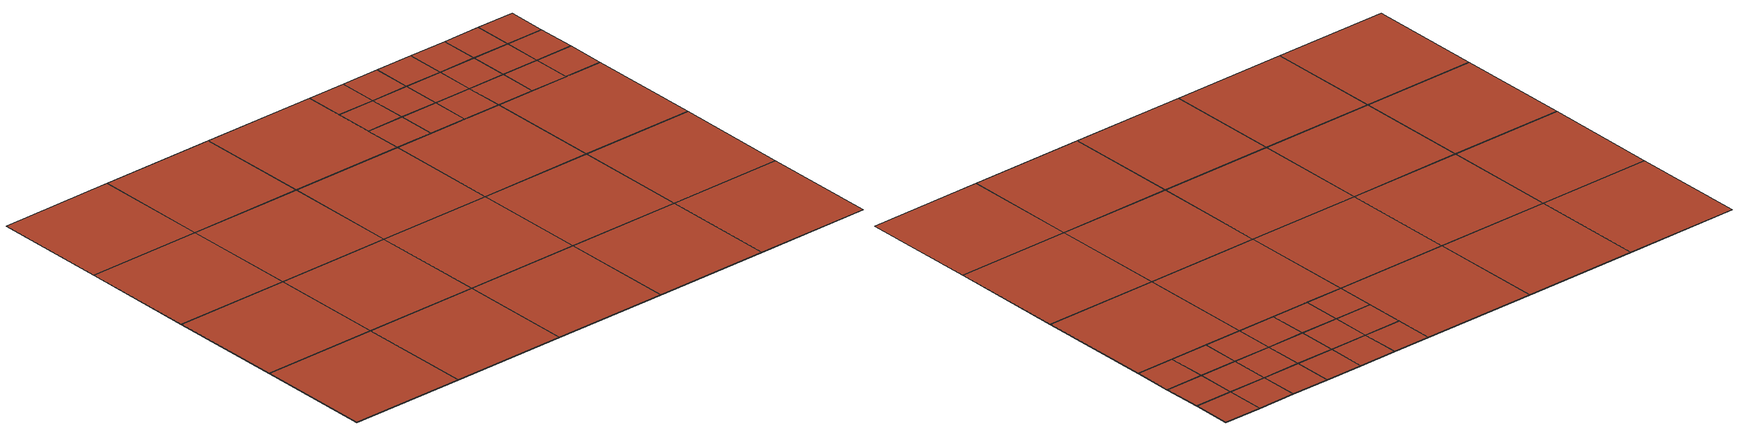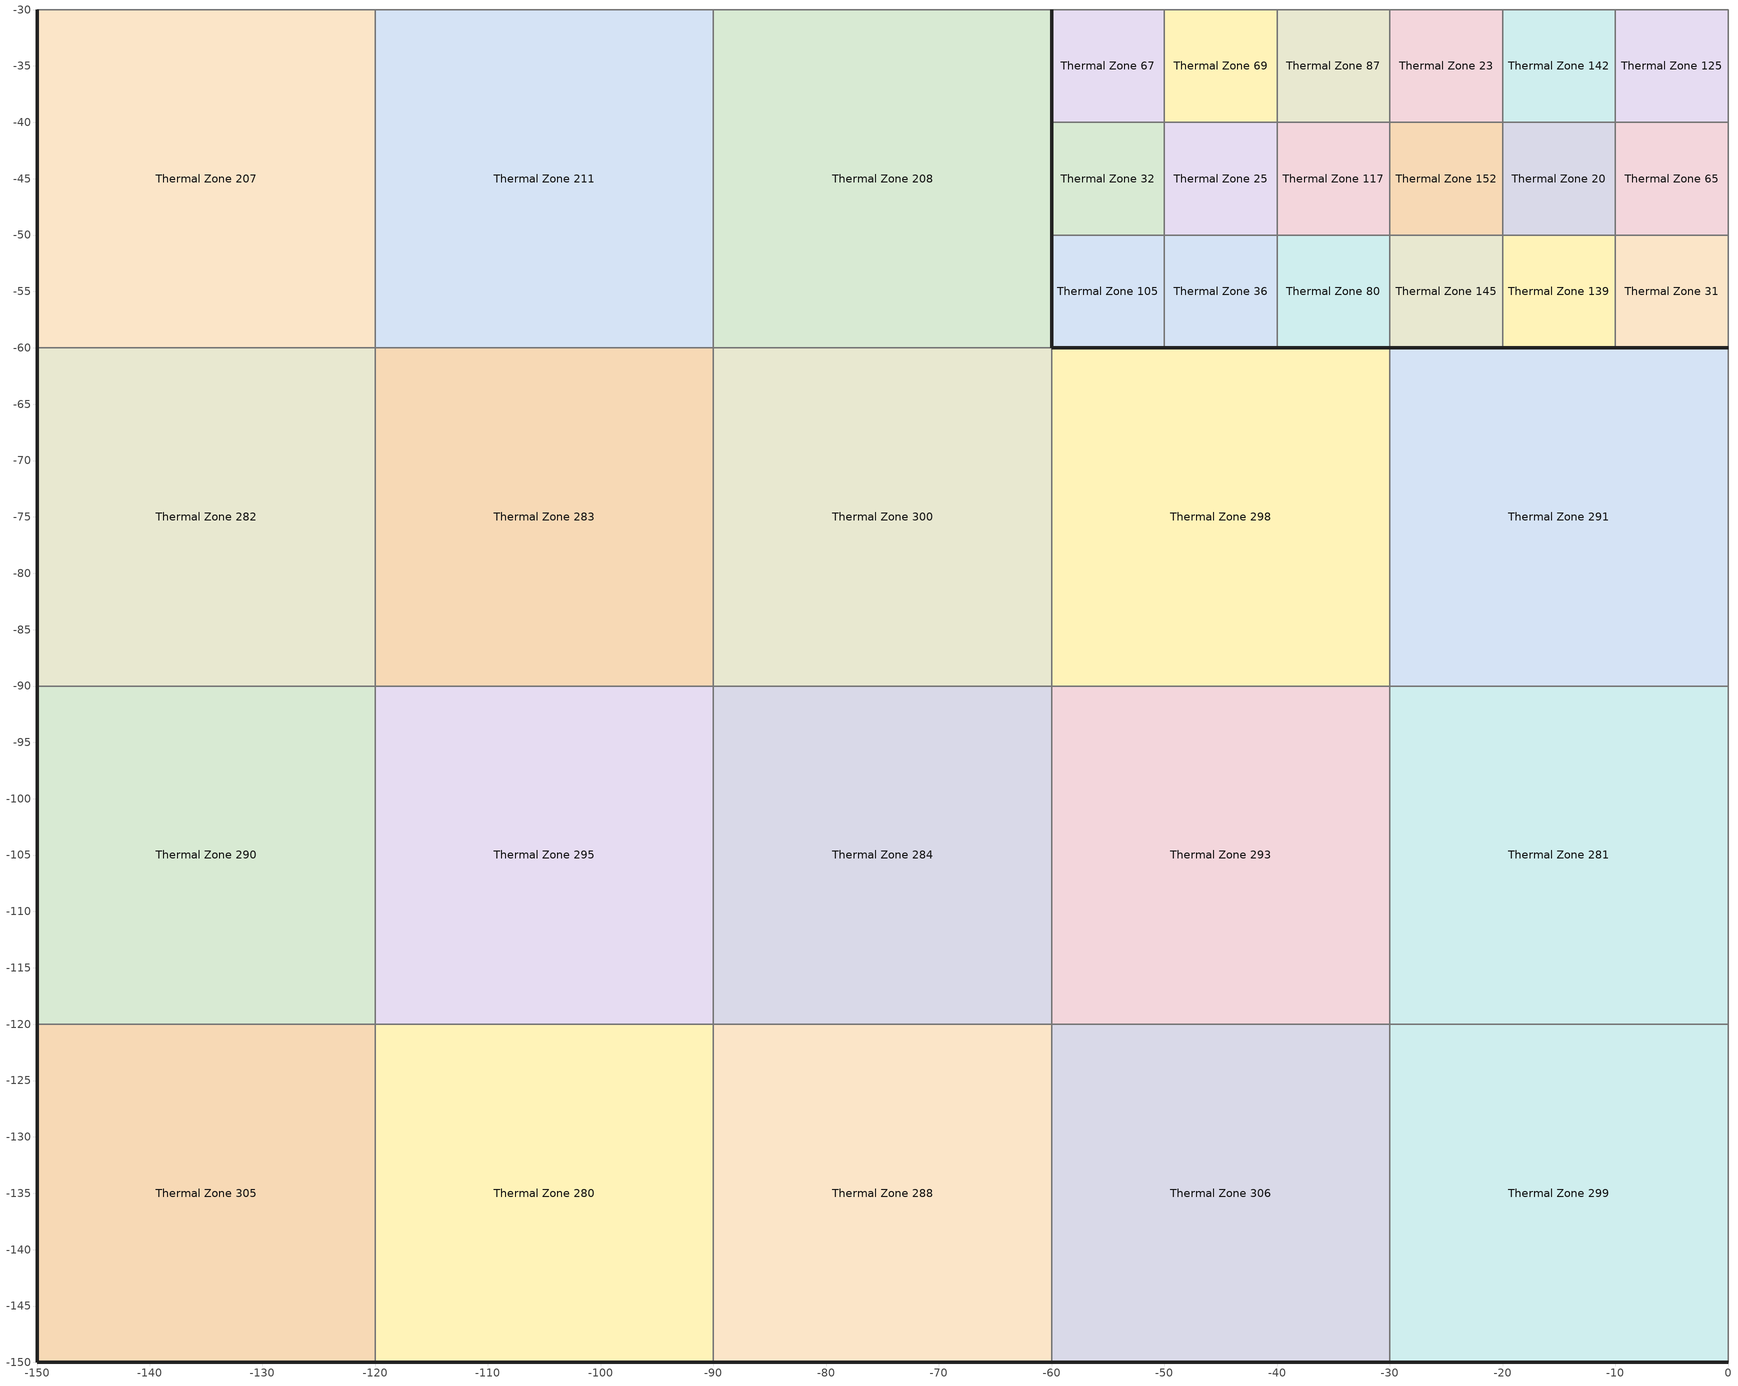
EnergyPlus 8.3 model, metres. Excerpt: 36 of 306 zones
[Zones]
Thermal Zone 105
 floor ground (ASHRAE 90.1-2004 ExtWall Mass ClimateZone 6): -60,-50 -50,-50 -50,-60 -60,-60 z-0.1
 wall outside (ASHRAE 90.1-2004 ExtWall Mass ClimateZone 6): -60,-50 -60,-60 -50,-60 z-0.1:0
 wall to Thermal Zone 32 (ASHRAE 90.1-2004 ExtWall Mass ClimateZone 6 Reversed): -50,-50 -60,-50 z-0.1:0
 wall to Thermal Zone 36 (ASHRAE 90.1-2004 ExtWall Mass ClimateZone 6): -50,-60 -50,-50 z-0.1:0
 roof outside (ASHRAE 90.1-2004 ExtWall Mass ClimateZone 6): -60,-60 -50,-60 -50,-50 -60,-50 z0
Thermal Zone 117
 floor ground (ASHRAE 90.1-2004 ExtWall Mass ClimateZone 6): -40,-40 -30,-40 -30,-50 -40,-50 z-0.1
 wall to Thermal Zone 87 (ASHRAE 90.1-2004 ExtWall Mass ClimateZone 6 Reversed): -30,-40 -40,-40 z-0.1:0
 wall to Thermal Zone 152 (ASHRAE 90.1-2004 ExtWall Mass ClimateZone 6): -30,-50 -30,-40 z-0.1:0
 wall to Thermal Zone 80 (ASHRAE 90.1-2004 ExtWall Mass ClimateZone 6): -40,-50 -30,-50 z-0.1:0
 wall to Thermal Zone 25 (ASHRAE 90.1-2004 ExtWall Mass ClimateZone 6 Reversed): -40,-40 -40,-50 z-0.1:0
 roof outside (ASHRAE 90.1-2004 ExtWall Mass ClimateZone 6): -40,-50 -30,-50 -30,-40 -40,-40 z0
Thermal Zone 125
 floor ground (ASHRAE 90.1-2004 ExtWall Mass ClimateZone 6): -10,-30 0,-30 0,-40 -10,-40 z-0.1
 wall to Thermal Zone 48 (ASHRAE 90.1-2004 ExtWall Mass ClimateZone 6 Reversed): 0,-30 -10,-30 z-0.1:0
 wall to Thermal Zone 72 (ASHRAE 90.1-2004 ExtWall Mass ClimateZone 6): 0,-40 0,-30 z-0.1:0
 wall to Thermal Zone 65 (ASHRAE 90.1-2004 ExtWall Mass ClimateZone 6): -10,-40 0,-40 z-0.1:0
 wall to Thermal Zone 142 (ASHRAE 90.1-2004 ExtWall Mass ClimateZone 6 Reversed): -10,-30 -10,-40 z-0.1:0
 roof outside (ASHRAE 90.1-2004 ExtWall Mass ClimateZone 6): -10,-40 0,-40 0,-30 -10,-30 z0
Thermal Zone 139
 floor ground (ASHRAE 90.1-2004 ExtWall Mass ClimateZone 6): -20,-50 -10,-50 -10,-60 -20,-60 z-0.1
 wall outside (ASHRAE 90.1-2004 ExtWall Mass ClimateZone 6): -20,-60 -10,-60 z-0.1:0
 wall to Thermal Zone 145 (ASHRAE 90.1-2004 ExtWall Mass ClimateZone 6): -20,-50 -20,-60 z-0.1:0
 wall to Thermal Zone 20 (ASHRAE 90.1-2004 ExtWall Mass ClimateZone 6 Reversed): -10,-50 -20,-50 z-0.1:0
 wall to Thermal Zone 31 (ASHRAE 90.1-2004 ExtWall Mass ClimateZone 6 Reversed): -10,-60 -10,-50 z-0.1:0
 roof outside (ASHRAE 90.1-2004 ExtWall Mass ClimateZone 6): -20,-60 -10,-60 -10,-50 -20,-50 z0
Thermal Zone 142
 floor ground (ASHRAE 90.1-2004 ExtWall Mass ClimateZone 6): -20,-30 -10,-30 -10,-40 -20,-40 z-0.1
 wall to Thermal Zone 154 (ASHRAE 90.1-2004 ExtWall Mass ClimateZone 6 Reversed): -10,-30 -20,-30 z-0.1:0
 wall to Thermal Zone 20 (ASHRAE 90.1-2004 ExtWall Mass ClimateZone 6): -20,-40 -10,-40 z-0.1:0
 wall to Thermal Zone 23 (ASHRAE 90.1-2004 ExtWall Mass ClimateZone 6 Reversed): -20,-30 -20,-40 z-0.1:0
 roof outside (ASHRAE 90.1-2004 ExtWall Mass ClimateZone 6): -20,-40 -10,-40 -10,-30 -20,-30 z0
Thermal Zone 145
 floor ground (ASHRAE 90.1-2004 ExtWall Mass ClimateZone 6): -30,-50 -20,-50 -20,-60 -30,-60 z-0.1
 wall outside (ASHRAE 90.1-2004 ExtWall Mass ClimateZone 6): -30,-60 -20,-60 z-0.1:0
 wall to Thermal Zone 152 (ASHRAE 90.1-2004 ExtWall Mass ClimateZone 6 Reversed): -20,-50 -30,-50 z-0.1:0
 wall to Thermal Zone 80 (ASHRAE 90.1-2004 ExtWall Mass ClimateZone 6 Reversed): -30,-50 -30,-60 z-0.1:0
 roof outside (ASHRAE 90.1-2004 ExtWall Mass ClimateZone 6): -30,-60 -20,-60 -20,-50 -30,-50 z0
Thermal Zone 152
 floor ground (ASHRAE 90.1-2004 ExtWall Mass ClimateZone 6): -30,-40 -20,-40 -20,-50 -30,-50 z-0.1
 wall to Thermal Zone 23 (ASHRAE 90.1-2004 ExtWall Mass ClimateZone 6 Reversed): -20,-40 -30,-40 z-0.1:0
 wall to Thermal Zone 20 (ASHRAE 90.1-2004 ExtWall Mass ClimateZone 6): -20,-50 -20,-40 z-0.1:0
 roof outside (ASHRAE 90.1-2004 ExtWall Mass ClimateZone 6): -30,-50 -20,-50 -20,-40 -30,-40 z0
Thermal Zone 20
 floor ground (ASHRAE 90.1-2004 ExtWall Mass ClimateZone 6): -20,-40 -10,-40 -10,-50 -20,-50 z-0.1
 wall to Thermal Zone 65 (ASHRAE 90.1-2004 ExtWall Mass ClimateZone 6): -10,-50 -10,-40 z-0.1:0
 roof outside (ASHRAE 90.1-2004 ExtWall Mass ClimateZone 6): -20,-50 -10,-50 -10,-40 -20,-40 z0
Thermal Zone 207
 floor ground (ASHRAE 90.1-2004 ExtWall Mass ClimateZone 6): -150,-30 -120,-30 -120,-60 -150,-60 z-0.1
 wall outside (ASHRAE 90.1-2004 ExtWall Mass ClimateZone 6): -150,-30 -150,-60 z-0.1:0
 wall to Thermal Zone 225 (ASHRAE 90.1-2004 ExtWall Mass ClimateZone 6 Reversed): -120,-30 -150,-30 z-0.1:0
 wall to Thermal Zone 211 (ASHRAE 90.1-2004 ExtWall Mass ClimateZone 6): -120,-60 -120,-30 z-0.1:0
 wall to Thermal Zone 282 (ASHRAE 90.1-2004 ExtWall Mass ClimateZone 6): -150,-60 -120,-60 z-0.1:0
 roof outside (ASHRAE 90.1-2004 ExtWall Mass ClimateZone 6): -150,-60 -120,-60 -120,-30 -150,-30 z0
Thermal Zone 208
 floor ground (ASHRAE 90.1-2004 ExtWall Mass ClimateZone 6): -90,-30 -60,-30 -60,-60 -90,-60 z-0.1
 wall outside (ASHRAE 90.1-2004 ExtWall Mass ClimateZone 6): -60,-60 -60,-30 z-0.1:0
 wall to Thermal Zone 204 (ASHRAE 90.1-2004 ExtWall Mass ClimateZone 6 Reversed): -60,-30 -90,-30 z-0.1:0
 wall to Thermal Zone 300 (ASHRAE 90.1-2004 ExtWall Mass ClimateZone 6): -90,-60 -60,-60 z-0.1:0
 wall to Thermal Zone 211 (ASHRAE 90.1-2004 ExtWall Mass ClimateZone 6 Reversed): -90,-30 -90,-60 z-0.1:0
 roof outside (ASHRAE 90.1-2004 ExtWall Mass ClimateZone 6): -90,-60 -60,-60 -60,-30 -90,-30 z0
Thermal Zone 211
 floor ground (ASHRAE 90.1-2004 ExtWall Mass ClimateZone 6): -120,-30 -90,-30 -90,-60 -120,-60 z-0.1
 wall to Thermal Zone 218 (ASHRAE 90.1-2004 ExtWall Mass ClimateZone 6 Reversed): -90,-30 -120,-30 z-0.1:0
 wall to Thermal Zone 283 (ASHRAE 90.1-2004 ExtWall Mass ClimateZone 6): -120,-60 -90,-60 z-0.1:0
 roof outside (ASHRAE 90.1-2004 ExtWall Mass ClimateZone 6): -120,-60 -90,-60 -90,-30 -120,-30 z0
Thermal Zone 23
 floor ground (ASHRAE 90.1-2004 ExtWall Mass ClimateZone 6): -30,-30 -20,-30 -20,-40 -30,-40 z-0.1
 wall to Thermal Zone 70 (ASHRAE 90.1-2004 ExtWall Mass ClimateZone 6 Reversed): -20,-30 -30,-30 z-0.1:0
 wall to Thermal Zone 87 (ASHRAE 90.1-2004 ExtWall Mass ClimateZone 6 Reversed): -30,-30 -30,-40 z-0.1:0
 roof outside (ASHRAE 90.1-2004 ExtWall Mass ClimateZone 6): -30,-40 -20,-40 -20,-30 -30,-30 z0
Thermal Zone 25
 floor ground (ASHRAE 90.1-2004 ExtWall Mass ClimateZone 6): -50,-40 -40,-40 -40,-50 -50,-50 z-0.1
 wall to Thermal Zone 69 (ASHRAE 90.1-2004 ExtWall Mass ClimateZone 6 Reversed): -40,-40 -50,-40 z-0.1:0
 wall to Thermal Zone 36 (ASHRAE 90.1-2004 ExtWall Mass ClimateZone 6): -50,-50 -40,-50 z-0.1:0
 wall to Thermal Zone 32 (ASHRAE 90.1-2004 ExtWall Mass ClimateZone 6 Reversed): -50,-40 -50,-50 z-0.1:0
 roof outside (ASHRAE 90.1-2004 ExtWall Mass ClimateZone 6): -50,-50 -40,-50 -40,-40 -50,-40 z0
Thermal Zone 280
 floor ground (ASHRAE 90.1-2004 ExtWall Mass ClimateZone 6): -120,-120 -90,-120 -90,-150 -120,-150 z-0.1
 wall outside (ASHRAE 90.1-2004 ExtWall Mass ClimateZone 6): -120,-150 -90,-150 z-0.1:0
 wall to Thermal Zone 295 (ASHRAE 90.1-2004 ExtWall Mass ClimateZone 6 Reversed): -90,-120 -120,-120 z-0.1:0
 wall to Thermal Zone 288 (ASHRAE 90.1-2004 ExtWall Mass ClimateZone 6): -90,-150 -90,-120 z-0.1:0
 wall to Thermal Zone 305 (ASHRAE 90.1-2004 ExtWall Mass ClimateZone 6 Reversed): -120,-120 -120,-150 z-0.1:0
 roof outside (ASHRAE 90.1-2004 ExtWall Mass ClimateZone 6): -120,-150 -90,-150 -90,-120 -120,-120 z0
Thermal Zone 281
 floor ground (ASHRAE 90.1-2004 ExtWall Mass ClimateZone 6): -30,-90 0,-90 0,-120 -30,-120 z-0.1
 wall to Thermal Zone 291 (ASHRAE 90.1-2004 ExtWall Mass ClimateZone 6 Reversed): 0,-90 -30,-90 z-0.1:0
 wall to Thermal Zone 292 (ASHRAE 90.1-2004 ExtWall Mass ClimateZone 6): 0,-120 0,-90 z-0.1:0
 wall to Thermal Zone 299 (ASHRAE 90.1-2004 ExtWall Mass ClimateZone 6): -30,-120 0,-120 z-0.1:0
 wall to Thermal Zone 293 (ASHRAE 90.1-2004 ExtWall Mass ClimateZone 6 Reversed): -30,-90 -30,-120 z-0.1:0
 roof outside (ASHRAE 90.1-2004 ExtWall Mass ClimateZone 6): -30,-120 0,-120 0,-90 -30,-90 z0
Thermal Zone 282
 floor ground (ASHRAE 90.1-2004 ExtWall Mass ClimateZone 6): -150,-60 -120,-60 -120,-90 -150,-90 z-0.1
 wall outside (ASHRAE 90.1-2004 ExtWall Mass ClimateZone 6): -150,-60 -150,-90 z-0.1:0
 wall to Thermal Zone 283 (ASHRAE 90.1-2004 ExtWall Mass ClimateZone 6): -120,-90 -120,-60 z-0.1:0
 wall to Thermal Zone 290 (ASHRAE 90.1-2004 ExtWall Mass ClimateZone 6): -150,-90 -120,-90 z-0.1:0
 roof outside (ASHRAE 90.1-2004 ExtWall Mass ClimateZone 6): -150,-90 -120,-90 -120,-60 -150,-60 z0
Thermal Zone 283
 floor ground (ASHRAE 90.1-2004 ExtWall Mass ClimateZone 6): -120,-60 -90,-60 -90,-90 -120,-90 z-0.1
 wall to Thermal Zone 300 (ASHRAE 90.1-2004 ExtWall Mass ClimateZone 6): -90,-90 -90,-60 z-0.1:0
 wall to Thermal Zone 295 (ASHRAE 90.1-2004 ExtWall Mass ClimateZone 6): -120,-90 -90,-90 z-0.1:0
 roof outside (ASHRAE 90.1-2004 ExtWall Mass ClimateZone 6): -120,-90 -90,-90 -90,-60 -120,-60 z0
Thermal Zone 284
 floor ground (ASHRAE 90.1-2004 ExtWall Mass ClimateZone 6): -90,-90 -60,-90 -60,-120 -90,-120 z-0.1
 wall to Thermal Zone 300 (ASHRAE 90.1-2004 ExtWall Mass ClimateZone 6 Reversed): -60,-90 -90,-90 z-0.1:0
 wall to Thermal Zone 293 (ASHRAE 90.1-2004 ExtWall Mass ClimateZone 6): -60,-120 -60,-90 z-0.1:0
 wall to Thermal Zone 288 (ASHRAE 90.1-2004 ExtWall Mass ClimateZone 6): -90,-120 -60,-120 z-0.1:0
 wall to Thermal Zone 295 (ASHRAE 90.1-2004 ExtWall Mass ClimateZone 6 Reversed): -90,-90 -90,-120 z-0.1:0
 roof outside (ASHRAE 90.1-2004 ExtWall Mass ClimateZone 6): -90,-120 -60,-120 -60,-90 -90,-90 z0
Thermal Zone 288
 floor ground (ASHRAE 90.1-2004 ExtWall Mass ClimateZone 6): -90,-120 -60,-120 -60,-150 -90,-150 z-0.1
 wall outside (ASHRAE 90.1-2004 ExtWall Mass ClimateZone 6): -90,-150 -60,-150 z-0.1:0
 wall to Thermal Zone 306 (ASHRAE 90.1-2004 ExtWall Mass ClimateZone 6): -60,-150 -60,-120 z-0.1:0
 roof outside (ASHRAE 90.1-2004 ExtWall Mass ClimateZone 6): -90,-150 -60,-150 -60,-120 -90,-120 z0
Thermal Zone 290
 floor ground (ASHRAE 90.1-2004 ExtWall Mass ClimateZone 6): -150,-90 -120,-90 -120,-120 -150,-120 z-0.1
 wall outside (ASHRAE 90.1-2004 ExtWall Mass ClimateZone 6): -150,-90 -150,-120 z-0.1:0
 wall to Thermal Zone 295 (ASHRAE 90.1-2004 ExtWall Mass ClimateZone 6): -120,-120 -120,-90 z-0.1:0
 wall to Thermal Zone 305 (ASHRAE 90.1-2004 ExtWall Mass ClimateZone 6): -150,-120 -120,-120 z-0.1:0
 roof outside (ASHRAE 90.1-2004 ExtWall Mass ClimateZone 6): -150,-120 -120,-120 -120,-90 -150,-90 z0
Thermal Zone 291
 floor ground (ASHRAE 90.1-2004 ExtWall Mass ClimateZone 6): -30,-60 0,-60 0,-90 -30,-90 z-0.1
 wall outside (ASHRAE 90.1-2004 ExtWall Mass ClimateZone 6): 0,-60 -30,-60 z-0.1:0
 wall to Thermal Zone 286 (ASHRAE 90.1-2004 ExtWall Mass ClimateZone 6): 0,-90 0,-60 z-0.1:0
 wall to Thermal Zone 298 (ASHRAE 90.1-2004 ExtWall Mass ClimateZone 6 Reversed): -30,-60 -30,-90 z-0.1:0
 roof outside (ASHRAE 90.1-2004 ExtWall Mass ClimateZone 6): -30,-90 0,-90 0,-60 -30,-60 z0
Thermal Zone 293
 floor ground (ASHRAE 90.1-2004 ExtWall Mass ClimateZone 6): -60,-90 -30,-90 -30,-120 -60,-120 z-0.1
 wall to Thermal Zone 298 (ASHRAE 90.1-2004 ExtWall Mass ClimateZone 6 Reversed): -30,-90 -60,-90 z-0.1:0
 wall to Thermal Zone 306 (ASHRAE 90.1-2004 ExtWall Mass ClimateZone 6): -60,-120 -30,-120 z-0.1:0
 roof outside (ASHRAE 90.1-2004 ExtWall Mass ClimateZone 6): -60,-120 -30,-120 -30,-90 -60,-90 z0
Thermal Zone 295
 floor ground (ASHRAE 90.1-2004 ExtWall Mass ClimateZone 6): -120,-90 -90,-90 -90,-120 -120,-120 z-0.1
 roof outside (ASHRAE 90.1-2004 ExtWall Mass ClimateZone 6): -120,-120 -90,-120 -90,-90 -120,-90 z0
Thermal Zone 298
 floor ground (ASHRAE 90.1-2004 ExtWall Mass ClimateZone 6): -60,-60 -30,-60 -30,-90 -60,-90 z-0.1
 wall outside (ASHRAE 90.1-2004 ExtWall Mass ClimateZone 6): -30,-60 -60,-60 z-0.1:0
 wall to Thermal Zone 300 (ASHRAE 90.1-2004 ExtWall Mass ClimateZone 6 Reversed): -60,-60 -60,-90 z-0.1:0
 roof outside (ASHRAE 90.1-2004 ExtWall Mass ClimateZone 6): -60,-90 -30,-90 -30,-60 -60,-60 z0
Thermal Zone 299
 floor ground (ASHRAE 90.1-2004 ExtWall Mass ClimateZone 6): -30,-120 0,-120 0,-150 -30,-150 z-0.1
 wall outside (ASHRAE 90.1-2004 ExtWall Mass ClimateZone 6): -30,-150 0,-150 z-0.1:0
 wall to Thermal Zone 297 (ASHRAE 90.1-2004 ExtWall Mass ClimateZone 6): 0,-150 0,-120 z-0.1:0
 wall to Thermal Zone 306 (ASHRAE 90.1-2004 ExtWall Mass ClimateZone 6 Reversed): -30,-120 -30,-150 z-0.1:0
 roof outside (ASHRAE 90.1-2004 ExtWall Mass ClimateZone 6): -30,-150 0,-150 0,-120 -30,-120 z0
Thermal Zone 300
 floor ground (ASHRAE 90.1-2004 ExtWall Mass ClimateZone 6): -90,-60 -60,-60 -60,-90 -90,-90 z-0.1
 roof outside (ASHRAE 90.1-2004 ExtWall Mass ClimateZone 6): -90,-90 -60,-90 -60,-60 -90,-60 z0
Thermal Zone 305
 floor ground (ASHRAE 90.1-2004 ExtWall Mass ClimateZone 6): -150,-120 -120,-120 -120,-150 -150,-150 z-0.1
 wall outside (ASHRAE 90.1-2004 ExtWall Mass ClimateZone 6): -150,-120 -150,-150 -120,-150 z-0.1:0
 roof outside (ASHRAE 90.1-2004 ExtWall Mass ClimateZone 6): -150,-150 -120,-150 -120,-120 -150,-120 z0
Thermal Zone 306
 floor ground (ASHRAE 90.1-2004 ExtWall Mass ClimateZone 6): -60,-120 -30,-120 -30,-150 -60,-150 z-0.1
 wall outside (ASHRAE 90.1-2004 ExtWall Mass ClimateZone 6): -60,-150 -30,-150 z-0.1:0
 roof outside (ASHRAE 90.1-2004 ExtWall Mass ClimateZone 6): -60,-150 -30,-150 -30,-120 -60,-120 z0
Thermal Zone 31
 floor ground (ASHRAE 90.1-2004 ExtWall Mass ClimateZone 6): -10,-50 0,-50 0,-60 -10,-60 z-0.1
 wall outside (ASHRAE 90.1-2004 ExtWall Mass ClimateZone 6): -10,-60 0,-60 z-0.1:0
 wall to Thermal Zone 65 (ASHRAE 90.1-2004 ExtWall Mass ClimateZone 6): 0,-50 -10,-50 z-0.1:0
 wall to Thermal Zone 33 (ASHRAE 90.1-2004 ExtWall Mass ClimateZone 6): 0,-60 0,-50 z-0.1:0
 roof outside (ASHRAE 90.1-2004 ExtWall Mass ClimateZone 6): -10,-60 0,-60 0,-50 -10,-50 z0
Thermal Zone 32
 floor ground (ASHRAE 90.1-2004 ExtWall Mass ClimateZone 6): -60,-40 -50,-40 -50,-50 -60,-50 z-0.1
 wall outside (ASHRAE 90.1-2004 ExtWall Mass ClimateZone 6): -60,-40 -60,-50 z-0.1:0
 wall to Thermal Zone 67 (ASHRAE 90.1-2004 ExtWall Mass ClimateZone 6 Reversed): -50,-40 -60,-40 z-0.1:0
 roof outside (ASHRAE 90.1-2004 ExtWall Mass ClimateZone 6): -60,-50 -50,-50 -50,-40 -60,-40 z0
Thermal Zone 36
 floor ground (ASHRAE 90.1-2004 ExtWall Mass ClimateZone 6): -50,-50 -40,-50 -40,-60 -50,-60 z-0.1
 wall outside (ASHRAE 90.1-2004 ExtWall Mass ClimateZone 6): -50,-60 -40,-60 z-0.1:0
 wall to Thermal Zone 80 (ASHRAE 90.1-2004 ExtWall Mass ClimateZone 6): -40,-60 -40,-50 z-0.1:0
 roof outside (ASHRAE 90.1-2004 ExtWall Mass ClimateZone 6): -50,-60 -40,-60 -40,-50 -50,-50 z0
Thermal Zone 65
 floor ground (ASHRAE 90.1-2004 ExtWall Mass ClimateZone 6): -10,-40 0,-40 0,-50 -10,-50 z-0.1
 wall to Thermal Zone 58 (ASHRAE 90.1-2004 ExtWall Mass ClimateZone 6): 0,-50 0,-40 z-0.1:0
 roof outside (ASHRAE 90.1-2004 ExtWall Mass ClimateZone 6): -10,-50 0,-50 0,-40 -10,-40 z0
Thermal Zone 67
 floor ground (ASHRAE 90.1-2004 ExtWall Mass ClimateZone 6): -60,-30 -50,-30 -50,-40 -60,-40 z-0.1
 wall outside (ASHRAE 90.1-2004 ExtWall Mass ClimateZone 6): -60,-30 -60,-40 z-0.1:0
 wall to Thermal Zone 122 (ASHRAE 90.1-2004 ExtWall Mass ClimateZone 6 Reversed): -50,-30 -60,-30 z-0.1:0
 wall to Thermal Zone 69 (ASHRAE 90.1-2004 ExtWall Mass ClimateZone 6): -50,-40 -50,-30 z-0.1:0
 roof outside (ASHRAE 90.1-2004 ExtWall Mass ClimateZone 6): -60,-40 -50,-40 -50,-30 -60,-30 z0
Thermal Zone 69
 floor ground (ASHRAE 90.1-2004 ExtWall Mass ClimateZone 6): -50,-30 -40,-30 -40,-40 -50,-40 z-0.1
 wall to Thermal Zone 81 (ASHRAE 90.1-2004 ExtWall Mass ClimateZone 6 Reversed): -40,-30 -50,-30 z-0.1:0
 wall to Thermal Zone 87 (ASHRAE 90.1-2004 ExtWall Mass ClimateZone 6): -40,-40 -40,-30 z-0.1:0
 roof outside (ASHRAE 90.1-2004 ExtWall Mass ClimateZone 6): -50,-40 -40,-40 -40,-30 -50,-30 z0
Thermal Zone 80
 floor ground (ASHRAE 90.1-2004 ExtWall Mass ClimateZone 6): -40,-50 -30,-50 -30,-60 -40,-60 z-0.1
 wall outside (ASHRAE 90.1-2004 ExtWall Mass ClimateZone 6): -40,-60 -30,-60 z-0.1:0
 roof outside (ASHRAE 90.1-2004 ExtWall Mass ClimateZone 6): -40,-60 -30,-60 -30,-50 -40,-50 z0
Thermal Zone 87
 floor ground (ASHRAE 90.1-2004 ExtWall Mass ClimateZone 6): -40,-30 -30,-30 -30,-40 -40,-40 z-0.1
 wall to Thermal Zone 99 (ASHRAE 90.1-2004 ExtWall Mass ClimateZone 6 Reversed): -30,-30 -40,-30 z-0.1:0
 roof outside (ASHRAE 90.1-2004 ExtWall Mass ClimateZone 6): -40,-40 -30,-40 -30,-30 -40,-30 z0
[Building]
Building 1: North Axis {deg}=0; Solar Distribution=FullExteriorWithReflections
[Material] Thermal Absorptance=0.9
Name | Roughness | Thickness {m} | Conductivity {W/m-K} | Density {kg/m3} | Specific Heat {J/kg-K} | Solar Absorptance | Visible Absorptance
1/2IN Gypsum | Smooth | 0.0127 | 0.16 | 784.9 | 830 | 0.4 | 0.4
1IN Stucco | Smooth | 0.0253 | 0.6918 | 1858 | 837 | 0.92 | 0.92
8IN CONCRETE HW RefBldg | Rough | 0.2032 | 1.311 | 2240 | 836.8 | 0.7 | 0.7
Mass NonRes Wall Insulation-1.69 | MediumRough | 0.0623673 | 0.049 | 265 | 836.8 | 0.7 | 0.7
[Construction]
ASHRAE 90.1-2004 ExtWall Mass ClimateZone 6: 1IN Stucco, 8IN CONCRETE HW RefBldg, Mass NonRes Wall Insulation-1.69, 1/2IN Gypsum
ASHRAE 90.1-2004 ExtWall Mass ClimateZone 6 Reversed: 1/2IN Gypsum, Mass NonRes Wall Insulation-1.69, 8IN CONCRETE HW RefBldg, 1IN Stucco
[Zone]
Thermal Zone 105; Thermal Zone 117; Thermal Zone 125; Thermal Zone 139; Thermal Zone 142; Thermal Zone 145; Thermal Zone 152; Thermal Zone 20; Thermal Zone 207; Thermal Zone 208; Thermal Zone 211; Thermal Zone 23; Thermal Zone 25; Thermal Zone 280; Thermal Zone 281; Thermal Zone 282; Thermal Zone 283; Thermal Zone 284; Thermal Zone 288; Thermal Zone 290; Thermal Zone 291; Thermal Zone 293; Thermal Zone 295; Thermal Zone 298; Thermal Zone 299; Thermal Zone 300; Thermal Zone 305; Thermal Zone 306; Thermal Zone 31; Thermal Zone 32; Thermal Zone 36; Thermal Zone 65; Thermal Zone 67; Thermal Zone 69; Thermal Zone 80; Thermal Zone 87
